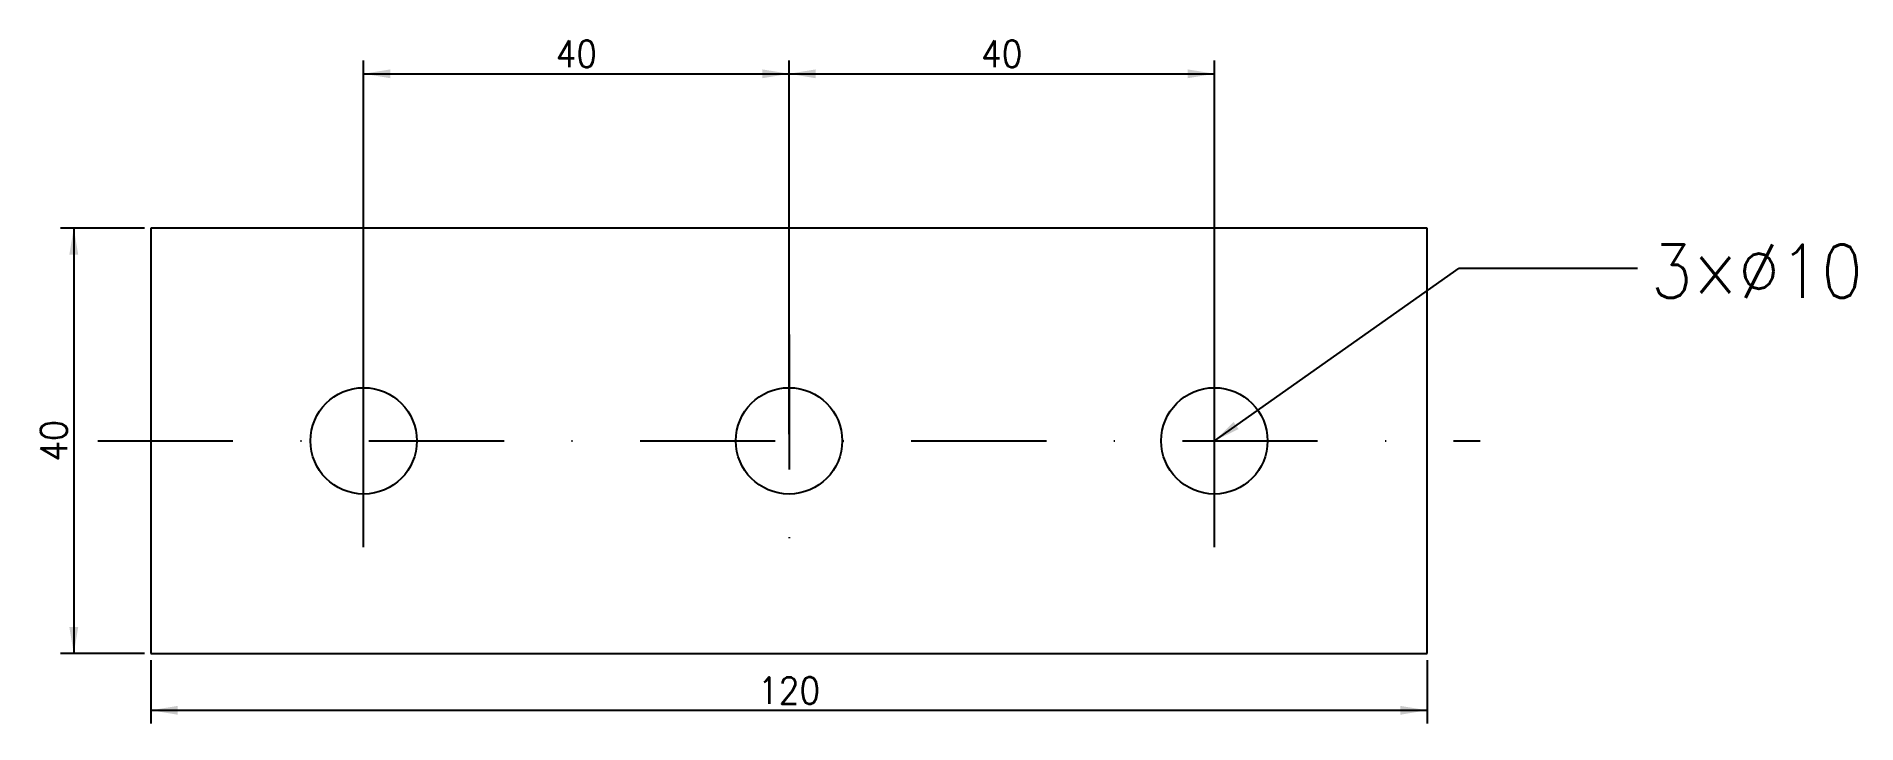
# Model space of a CAD drawing. Extents: x -11 to 160, y -7 to 58.
import ezdxf

# ---------------------------------------------------------------- set-up
doc = ezdxf.new("R2010")
doc.units = 0
doc.linetypes.add('DASHDOT', pattern=[25.4, 12.7, -6.35, 0, -6.35])
doc.layers.get('0').update_dxf_attribs({"linetype": 'CONTINUOUS', "lineweight": 25})
doc.styles.get("Standard").update_dxf_attribs({"font": 'standard'})
doc.dimstyles.get("Standard").update_dxf_attribs({"dimtxt": 2.5, "dimasz": 2.5, "dimexe": 1.25, "dimexo": 0.625, "dimtad": 0, "dimtoh": 1, "dimdec": 0, "dimzin": 1, "dimdsep": 46, "dimtxsty": 'standard', "dimcen": 0.09, "dimazin": 0, "dimtfac": 1, "dimtdec": 4, "dimtofl": 0, "dimtmove": 0, "dimatfit": 3, "dimfxl": 1, "dimtolj": 1, "dimtzin": 0, "dimarcsym": 0})

# ---------------------------------------------------------------- blocks, each defined once
blk = doc.blocks.new('*D1')
at = {"color": 0, "linetype": 'ByBlock', "lineweight": -2}
for p, q in [((20, 20.62), (20, 55.77)), ((60, 20.62), (60, 55.77)), ((20, 54.52), (60, 54.52))]:
    blk.add_line(p, q, dxfattribs=at)
for points in [[(20, 54.52), (22.5, 54.93), (22.5, 54.1)], [(60, 54.52), (57.5, 54.1), (57.5, 54.93)]]:
    blk.add_solid(points, dxfattribs=at)
at = {"color": 0, "linetype": 'CONTINUOUS', "lineweight": -2, "insert": (40, 56.39), "char_height": 2.5, "width": 3.3333, "attachment_point": 5}
blk.add_mtext('40', dxfattribs=at)
blk = doc.blocks.new('*D2')
at = {"color": 0, "linetype": 'ByBlock', "lineweight": -2}
for p, q in [((60, 20.62), (60, 55.77)), ((100, 20.62), (100, 55.77)), ((60, 54.52), (100, 54.52))]:
    blk.add_line(p, q, dxfattribs=at)
for points in [[(60, 54.52), (62.5, 54.93), (62.5, 54.1)], [(100, 54.52), (97.5, 54.1), (97.5, 54.93)]]:
    blk.add_solid(points, dxfattribs=at)
at = {"color": 0, "linetype": 'CONTINUOUS', "lineweight": -2, "insert": (80, 56.39), "char_height": 2.5, "width": 3.3333, "attachment_point": 5}
blk.add_mtext('40', dxfattribs=at)
blk = doc.blocks.new('*D3')
at = {"color": 0, "linetype": 'ByBlock', "lineweight": -2}
for p, q in [((-0.62, 40), (-8.51, 40)), ((-7.26, 40), (-7.26, 0)), ((-0.62, 0), (-8.51, 0))]:
    blk.add_line(p, q, dxfattribs=at)
for points in [[(-7.26, 40), (-6.84, 37.5), (-7.68, 37.5)], [(-7.26, 0), (-7.68, 2.5), (-6.84, 2.5)]]:
    blk.add_solid(points, dxfattribs=at)
at = {"color": 0, "linetype": 'CONTINUOUS', "lineweight": -2, "insert": (-9.13, 20), "char_height": 2.5, "width": 3.3333, "attachment_point": 5, "rotation": 90}
blk.add_mtext('40', dxfattribs=at)
blk = doc.blocks.new('*D4')
at = {"color": 0, "linetype": 'ByBlock', "lineweight": -2}
for p, q in [((0, -0.62), (0, -6.58)), ((120, -0.62), (120, -6.58)), ((0, -5.33), (120, -5.33))]:
    blk.add_line(p, q, dxfattribs=at)
for points in [[(0, -5.33), (2.5, -4.92), (2.5, -5.75)], [(120, -5.33), (117.5, -5.75), (117.5, -4.92)]]:
    blk.add_solid(points, dxfattribs=at)
at = {"color": 0, "linetype": 'CONTINUOUS', "lineweight": -2, "insert": (60, -3.46), "char_height": 2.5, "width": 4.4444, "attachment_point": 5}
blk.add_mtext('120', dxfattribs=at)

msp = doc.modelspace()

# ---------------------------------------------------------------- linework, layer by layer
for p, q in [((120, 40), (0, 40)), ((0, 40), (0, 0)), ((120, 0), (120, 40)), ((0, 0), (120, 0))]:
    msp.add_line(p, q)
at = {"linetype": 'DASHDOT', "lineweight": 25}
for p, q in [((20, 10), (20, 30)), ((60, 30), (60, 10)), ((100, 10), (100, 30)), ((-5, 20), (125, 20))]:
    msp.add_line(p, q, dxfattribs=at)
for centre in [(20, 20), (60, 20), (100, 20)]:
    msp.add_circle(centre, 5)

# ---------------------------------------------------------------- texts
msp.add_text('3×%%C10', height=5).set_placement((141.06, 33.46))

# ---------------------------------------------------------------- dimensions: what is measured, and where the dimension line sits
at = {"linetype": 'DASHDOT'}
for base, p1, p2, picture, middle in [((60, 54.52), (20, 20), (60, 20), '*D1', (40, 56.39)), ((100, 54.52), (60, 20), (100, 20), '*D2', (80, 56.39)), ((120, -5.33), (0, 0), (120, 0), '*D4', (60, -3.46))]:
    dim = msp.add_linear_dim(base=base, p1=p1, p2=p2, dimstyle='Standard', dxfattribs=at)
    dim.commit()
    dim.dimension.update_dxf_attribs({"geometry": picture, "text_midpoint": middle})
dim = msp.add_linear_dim(base=(-7.26, 0), p1=(0, 40), p2=(0, 0), angle=90, dimstyle='Standard', dxfattribs=at)
dim.commit()
dim.dimension.update_dxf_attribs({"geometry": '*D3', "text_midpoint": (-9.13, 20)})

# ---------------------------------------------------------------- leaders
msp.add_leader([(100, 20), (123.02, 36.25), (139.78, 36.25)], dimstyle='Standard')

doc.saveas('drawing.dxf')
